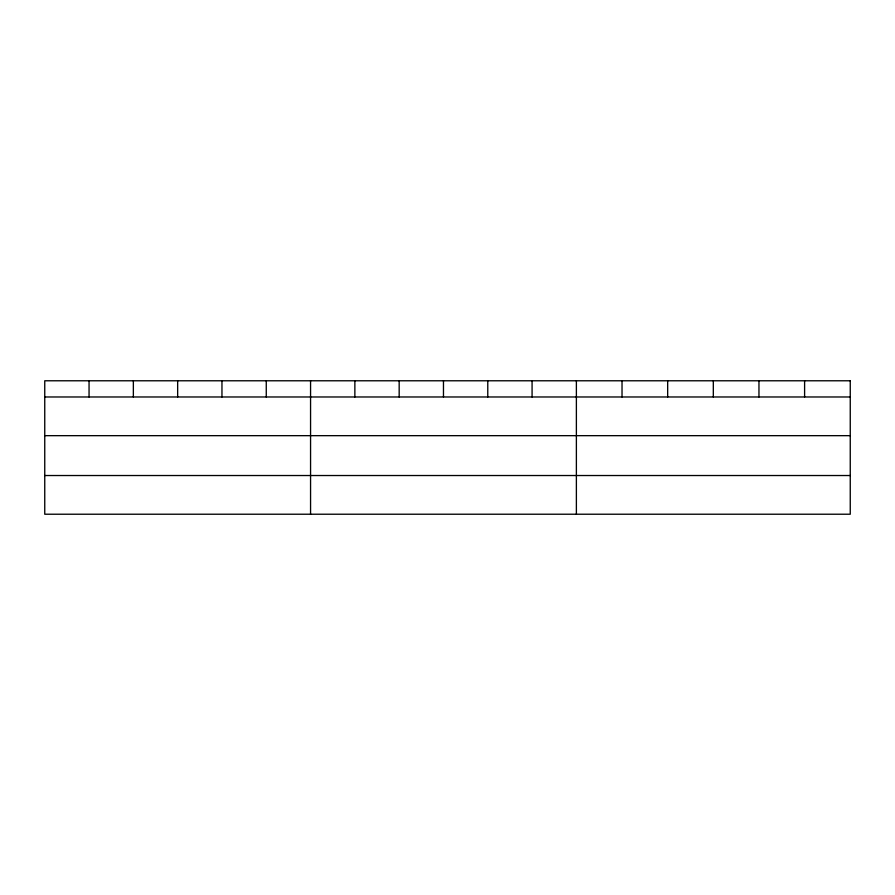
<?xml version="1.0" encoding="UTF-8"?>
<svg xmlns="http://www.w3.org/2000/svg" width="895" height="895" viewBox="0 0 895 895"><rect width="100%" height="100%" fill="white"/><g stroke="black" fill="none" stroke-linecap="round" stroke-linejoin="round"><path stroke-width="1.34" d="M44.75 396.977L850.25 396.977M44.75 435.664L850.25 435.664M44.75 475.525L850.25 475.525M804.605 380.778L804.605 396.977M758.96 380.778L758.96 396.977M713.315 380.778L713.315 396.977M667.67 380.778L667.67 396.977M622.025 380.778L622.025 396.977M576.38 380.778L576.38 514.222M532.077 380.778L532.077 396.977M487.775 380.778L487.775 396.977M443.472 380.778L443.472 396.977M399.17 380.778L399.17 396.977M354.867 380.778L354.867 396.977M310.565 380.778L310.565 514.222M266.262 380.778L266.262 396.977M221.96 380.778L221.96 396.977M177.657 380.778L177.657 396.977M133.355 380.778L133.355 396.977M89.052 380.778L89.052 396.977M850.25 380.778L44.75 380.778L44.75 514.222L850.25 514.222L850.25 380.778"/></g></svg>
